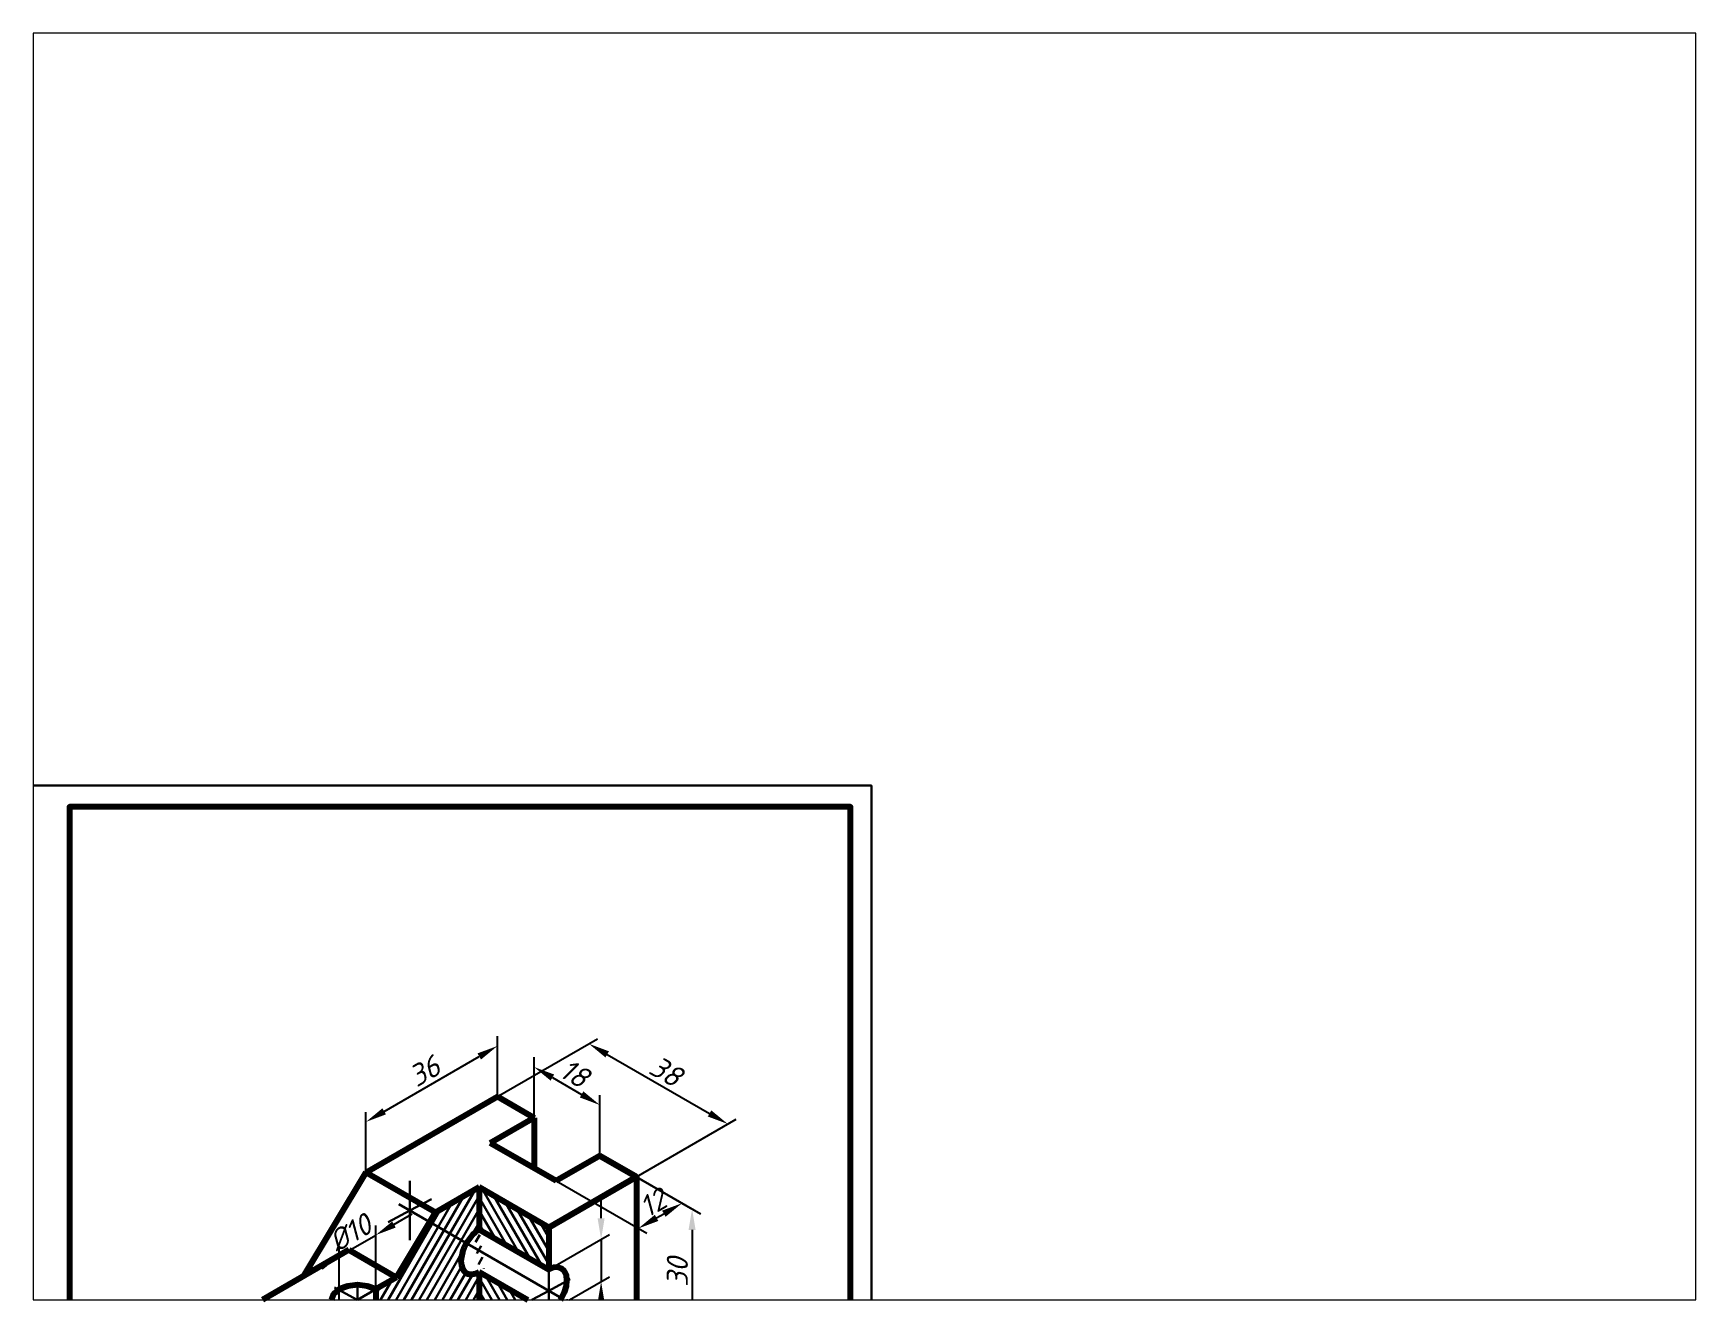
# Paper-space layout 'Layout1' of a CAD drawing. Header units: inches. Extents: x 1.05 to 9.45, y 0.8 to 7.2.
# The model-space entities are those that its viewports show. They can reach past a viewport. Long polylines and large blocks are cut down to what shows.
import ezdxf

# ---------------------------------------------------------------- set-up
doc = ezdxf.new("R2010")
doc.units = ezdxf.units.IN
doc.header["$MEASUREMENT"] = 0
doc.linetypes.add('ACAD_ISO04W100', pattern=[30, 24, -3, 0, -3])
for name, color, linetype, lineweight in [('axe', 130, 'ACAD_ISO04W100', 30), ('contur', 10, 'Continuous', 80), ('cote', 170, 'Continuous', 30), ('Harura', 6, 'Continuous', 30), ('subtire', 70, 'Continuous', 30), ('Text3.5', 7, 'Continuous', 35)]:
    doc.layers.add(name, color=color, linetype=linetype, lineweight=lineweight)
doc.styles.get("Standard").update_dxf_attribs({"font": 'isocpeur.ttf', "oblique": 15})
doc.dimstyles.new('Virsta', dxfattribs={"dimtxt": 5, "dimasz": 5, "dimexe": 2, "dimexo": 0, "dimgap": 1, "dimtad": 1, "dimtoh": 1, "dimdec": 0, "dimtxsty": 'Standard', "dimcen": 5, "dimadec": 0, "dimazin": 0, "dimtfac": 1, "dimtdec": 0, "dimtmove": 0, "dimatfit": 3, "dimldrblk": 'DOTSMALL', "dimfxl": 1, "dimarcsym": 0})
pattern_1 = [(120, (-125.697, -145.3961), (-1.374815, -0.79375), [])]

# ---------------------------------------------------------------- blocks, each defined once
blk = doc.blocks.new('*D30')
at = {"layer": 'cote', "color": 0, "lineweight": -2, "transparency": 16777216}
for p, q in [((26.72, 41.6), (26.72, 55.91)), ((31.05, 51.1), (37.98, 47.1)), ((42.31, 32.6), (42.31, 46.91))]:
    blk.add_line(p, q, dxfattribs=at)
at = {"layer": 'cote', "color": 0, "transparency": 16777216}
for points in [[(31.47, 51.83), (30.64, 50.38), (26.72, 53.6)], [(38.4, 47.83), (37.57, 46.38), (42.31, 44.6)]]:
    blk.add_solid(points, dxfattribs=at)
at = {"layer": 'Defpoints', "color": 0, "transparency": 16777216}
for p in [(42.31, 44.6), (26.72, 41.6), (42.31, 32.6)]:
    blk.add_point(p, dxfattribs=at)
at = {"layer": 'cote', "color": 0, "transparency": 16777216, "insert": (36.27, 52.13), "char_height": 5, "attachment_point": 5, "rotation": 330}
blk.add_mtext('18', dxfattribs=at)
blk = doc.blocks.new('_DotSmall')
at = {"color": 0, "linetype": 'ByBlock', "const_width": 0.5}
blk.add_lwpolyline([(-0.0625, 0, 1), (0.0625, 0, 1)], format="xyb", close=True, dxfattribs=at)
blk = doc.blocks.new('*D31')
at = {"layer": 'cote', "color": 0, "lineweight": -2, "transparency": 16777216}
for p, q in [((42.31, 32.6), (63.8, 20.2)), ((31.92, 26.6), (53.41, 14.2)), ((55.74, 17.85), (57.47, 18.85))]:
    blk.add_line(p, q, dxfattribs=at)
at = {"layer": 'cote', "color": 0, "transparency": 16777216}
for points in [[(57.05, 19.58), (57.88, 18.13), (61.8, 21.35)], [(55.32, 18.58), (56.15, 17.13), (51.41, 15.35)]]:
    blk.add_solid(points, dxfattribs=at)
at = {"layer": 'Defpoints', "color": 0, "transparency": 16777216}
for p in [(42.31, 32.6), (31.92, 26.6), (61.8, 21.35)]:
    blk.add_point(p, dxfattribs=at)
at = {"layer": 'cote', "color": 0, "transparency": 16777216, "insert": (54.85, 21.38), "char_height": 5, "attachment_point": 5, "rotation": 30}
blk.add_mtext('12', dxfattribs=at)
blk = doc.blocks.new('*D32')
at = {"layer": 'cote', "color": 0, "lineweight": -2, "transparency": 16777216}
for p, q in [((18.06, 46.6), (41.71, 60.26)), ((44.04, 56.6), (68.29, 42.6)), ((50.97, 27.6), (74.62, 41.26))]:
    blk.add_line(p, q, dxfattribs=at)
at = {"layer": 'cote', "color": 0, "transparency": 16777216}
for points in [[(44.46, 57.33), (43.63, 55.88), (39.71, 59.1)], [(68.71, 43.33), (67.88, 41.88), (72.62, 40.1)]]:
    blk.add_solid(points, dxfattribs=at)
at = {"layer": 'Defpoints', "color": 0, "transparency": 16777216}
for p in [(18.06, 46.6), (72.62, 40.1), (50.97, 27.6)]:
    blk.add_point(p, dxfattribs=at)
at = {"layer": 'cote', "color": 0, "transparency": 16777216, "insert": (57.92, 52.63), "char_height": 5, "attachment_point": 5, "rotation": 330}
blk.add_mtext('38', dxfattribs=at)
blk = doc.blocks.new('*D33')
at = {"layer": 'cote', "color": 0, "lineweight": -2, "transparency": 16777216}
for p, q in [((18.06, 46.6), (18.06, 60.91)), ((-8.78, 43.1), (13.73, 56.1)), ((-13.11, 28.6), (-13.11, 42.91))]:
    blk.add_line(p, q, dxfattribs=at)
at = {"layer": 'cote', "color": 0, "transparency": 16777216}
for points in [[(13.32, 56.83), (14.15, 55.38), (18.06, 58.6)], [(-9.2, 43.83), (-8.37, 42.38), (-13.11, 40.6)]]:
    blk.add_solid(points, dxfattribs=at)
at = {"layer": 'Defpoints', "color": 0, "transparency": 16777216}
for p in [(18.06, 58.6), (18.06, 46.6), (-13.11, 28.6)]:
    blk.add_point(p, dxfattribs=at)
at = {"layer": 'cote', "color": 0, "transparency": 16777216, "insert": (0.72, 52.63), "char_height": 5, "attachment_point": 5, "rotation": 30}
blk.add_mtext('36', dxfattribs=at)
blk = doc.blocks.new('*D34')
at = {"layer": 'cote', "color": 0, "lineweight": -2, "transparency": 16777216}
for p, q in [((50.97, -2.4), (64.16, -10.01)), ((57.79, -11.3), (-1.87, -44.92)), ((-17.4, -40.92), (-4.22, -48.53))]:
    blk.add_line(p, q, dxfattribs=at)
at = {"layer": 'cote', "color": 0, "transparency": 16777216}
for points in [[(57.38, -10.58), (58.2, -12.03), (62.15, -8.85)], [(-2.28, -44.19), (-1.46, -45.64), (-6.23, -47.37)]]:
    blk.add_solid(points, dxfattribs=at)
at = {"layer": 'Defpoints', "color": 0, "transparency": 16777216}
for p in [(50.97, -2.4), (-17.4, -40.92), (-6.23, -47.37)]:
    blk.add_point(p, dxfattribs=at)
at = {"layer": 'cote', "color": 0, "transparency": 16777216, "insert": (26.24, -25.06), "char_height": 5, "attachment_point": 5, "rotation": 29.3993}
blk.add_mtext('78', dxfattribs=at)
blk = doc.blocks.new('*D35')
at = {"layer": 'cote', "color": 0, "lineweight": -2, "transparency": 16777216}
for p, q in [((-10.8, 0.94), (-10.8, 16.09)), ((-6.47, 16.29), (-2.14, 18.79)), ((-19.46, 8.79), (-10.8, 13.79)), ((-19.46, -4.06), (-19.46, 11.09)), ((-23.79, 6.29), (-28.12, 3.79))]:
    blk.add_line(p, q, dxfattribs=at)
at = {"layer": 'cote', "color": 0, "transparency": 16777216}
for points in [[(-6.89, 17.01), (-6.06, 15.56), (-10.8, 13.79)], [(-24.21, 7.01), (-23.38, 5.56), (-19.46, 8.79)]]:
    blk.add_solid(points, dxfattribs=at)
at = {"layer": 'Defpoints', "color": 0, "transparency": 16777216}
for p in [(-10.8, 13.79), (-10.8, 0.94), (-19.46, -4.06)]:
    blk.add_point(p, dxfattribs=at)
at = {"layer": 'cote', "color": 0, "transparency": 16777216, "insert": (-16.88, 14.32), "char_height": 5, "attachment_point": 5, "rotation": 30}
blk.add_mtext('%%c10', dxfattribs=at)
blk = doc.blocks.new('*D36')
at = {"layer": 'cote', "color": 0, "lineweight": -2, "transparency": 16777216}
for p, q in [((42.6, 17.77), (42.6, 22.77)), ((30.19, 5.6), (44.6, 13.92)), ((42.6, 12.77), (42.6, 2.77)), ((30.19, -4.4), (44.6, 3.92)), ((42.6, -2.23), (42.6, -7.4)), ((42.6, -7.4), (30.76, -7.4))]:
    blk.add_line(p, q, dxfattribs=at)
at = {"layer": 'cote', "color": 0, "transparency": 16777216}
for points in [[(41.77, 17.77), (43.43, 17.77), (42.6, 12.77)], [(41.77, -2.23), (43.43, -2.23), (42.6, 2.77)]]:
    blk.add_solid(points, dxfattribs=at)
at = {"layer": 'Defpoints', "color": 0, "transparency": 16777216}
for p in [(30.19, 5.6), (42.6, 2.77), (30.19, -4.4)]:
    blk.add_point(p, dxfattribs=at)
at = {"layer": 'cote', "color": 0, "transparency": 16777216, "insert": (36.18, -3.9), "char_height": 5, "attachment_point": 5}
blk.add_mtext('%%c10', dxfattribs=at)
blk = doc.blocks.new('*D37')
at = {"layer": 'cote', "color": 0, "lineweight": -2, "transparency": 16777216}
for p, q in [((30.19, 0.6), (16.93, -6.47)), ((18.93, -10.4), (18.93, -15.4)), ((30.19, -14.4), (16.93, -21.47))]:
    blk.add_line(p, q, dxfattribs=at)
at = {"layer": 'cote', "color": 0, "transparency": 16777216}
for points in [[(18.1, -10.4), (19.76, -10.4), (18.93, -5.4)], [(18.1, -15.4), (19.76, -15.4), (18.93, -20.4)]]:
    blk.add_solid(points, dxfattribs=at)
at = {"layer": 'Defpoints', "color": 0, "transparency": 16777216}
for p in [(30.19, 0.6), (30.19, -14.4), (18.93, -20.4)]:
    blk.add_point(p, dxfattribs=at)
at = {"layer": 'cote', "color": 0, "transparency": 16777216, "insert": (15.43, -12.9), "char_height": 5, "attachment_point": 5, "rotation": 90}
blk.add_mtext('15', dxfattribs=at)
blk = doc.blocks.new('*D29')
at = {"layer": 'cote', "color": 0, "lineweight": -2, "transparency": 16777216}
for p, q in [((50.97, 27.6), (66.16, 18.84)), ((64.16, 14.99), (64.16, -5.01)), ((50.97, -2.4), (66.16, -11.16))]:
    blk.add_line(p, q, dxfattribs=at)
at = {"layer": 'cote', "color": 0, "transparency": 16777216}
for points in [[(63.32, 14.99), (64.99, 14.99), (64.16, 19.99)], [(63.32, -5.01), (64.99, -5.01), (64.16, -10.01)]]:
    blk.add_solid(points, dxfattribs=at)
at = {"layer": 'Defpoints', "color": 0, "transparency": 16777216}
for p in [(50.97, 27.6), (50.97, -2.4), (64.16, -10.01)]:
    blk.add_point(p, dxfattribs=at)
at = {"layer": 'cote', "color": 0, "transparency": 16777216, "insert": (60.66, 4.99), "char_height": 5, "attachment_point": 5, "rotation": 90}
blk.add_mtext('30', dxfattribs=at)

msp = doc.modelspace()

# ---------------------------------------------------------------- hatches: boundary and pattern name
at = {"layer": 'Harura'}
h = msp.add_hatch(dxfattribs=at)
h.set_pattern_fill('ANSI31', color=256, scale=0.5, angle=15, style=0)
h.set_pattern_definition([(60, (-125.697, -145.3961), (-1.374815, 0.79375), [])])
edge = h.paths.add_edge_path()
edge.add_line((13.73, 25.1), (3.34, 19.1))
edge.add_line((3.34, 19.1), (-5.9, 3.77))
edge.add_line((-5.9, 3.77), (-10.8, 0.94))
edge.add_line((-10.8, 0.94), (-10.8, -19.06))
edge.add_line((-10.8, -19.06), (13.73, -4.9))
edge.add_line((13.73, -4.9), (13.73, 5.1))
edge.add_ellipse((13.73, 10.1), major_axis=(-3.06, -5.3), ratio=0.57735, start_angle=225, end_angle=405, ccw=False)
edge.add_line((13.73, 15.1), (13.73, 25.1))
h = msp.add_hatch(dxfattribs=at)
h.set_pattern_fill('ANSI31', color=256, scale=0.5, angle=75, style=0)
h.set_pattern_definition(pattern_1)
h.paths.add_polyline_path([(30.19, 15.6), (13.73, 25.1), (13.73, 15.1), (30.19, 5.6)])
h = msp.add_hatch(dxfattribs=at)
h.set_pattern_fill('ANSI31', color=256, scale=0.5, angle=75, style=0)
h.set_pattern_definition(pattern_1)
h.paths.add_polyline_path([(13.73, 5.1), (30.19, -4.4), (30.19, -14.4), (13.73, -4.9)])

# ---------------------------------------------------------------- linework, layer by layer
at = {"layer": 'axe'}
for p, q in [((-2.72, 26.6), (-2.72, 12.6)), ((-5.32, 21.1), (32.79, -0.9)), ((-2.72, 19.6), (2.39, 22.33)), ((-7.84, 16.88), (-2.72, 19.6)), ((10.67, 11.87), (16.79, 8.34)), ((30.19, 7.6), (30.19, -6.4)), ((-21.2, -5.06), (-9.07, 1.94)), ((-15.13, -1.56), (-20.53, 1.34)), ((-15.13, 1.44), (-15.13, -24.56)), ((25.07, -2.12), (30.19, 0.6)), ((30.19, 0.6), (35.3, 3.33)), ((-9.74, -4.46), (-15.13, -1.56))]:
    msp.add_line(p, q, dxfattribs=at)
at = {"layer": 'contur'}
for p, q in [((-13.11, 28.6), (18.06, 46.6)), ((18.06, 46.6), (26.72, 41.6)), ((26.72, 41.6), (16.33, 35.6)), ((26.72, 41.6), (26.72, 29.6)), ((31.92, 26.6), (16.33, 35.6)), ((42.31, 32.6), (31.92, 26.6)), ((50.97, 27.6), (42.31, 32.6)), ((42.31, 32.6), (50.97, 27.6)), ((-13.11, 28.6), (-27.89, 4.07)), ((3.34, 19.1), (-13.11, 28.6)), ((30.19, 15.6), (50.97, 27.6)), ((50.97, 27.6), (30.19, 15.6)), ((50.97, 27.6), (50.97, -2.4)), ((13.73, 25.1), (3.34, 19.1)), ((30.19, 15.6), (13.73, 25.1)), ((13.73, 25.1), (13.73, 15.1)), ((-5.9, 3.77), (3.34, 19.1)), ((13.73, 15.1), (30.19, 5.6)), ((30.19, 15.6), (30.19, 5.6)), ((-17.16, 10.27), (-44.29, -5.4)), ((-17.16, 10.27), (-5.9, 3.77)), ((13.73, 5.1), (30.19, -4.4)), ((13.73, 5.1), (13.73, -4.9)), ((-5.9, 3.77), (-10.8, 0.94)), ((-10.8, 0.94), (-10.8, -19.06)), ((30.19, -14.4), (50.97, -2.4))]:
    msp.add_line(p, q, dxfattribs=at)
msp.add_lwpolyline([(-83.35, -171.73), (101.65, -171.73), (101.65, 115.27), (-83.35, 115.27)], close=True, dxfattribs=at)
for centre, major_axis, start_param, end_param in [((13.73, 10.1), (-3.06, -5.3), 3.926991, 7.068583), ((30.19, 0.6), (-3.06, -5.3), 0.785398, 3.926991), ((-15.13, -1.56), (-6.12, 0), 3.926991, 7.068583)]:
    msp.add_ellipse(centre, major_axis=major_axis, ratio=0.57735, start_param=start_param, end_param=end_param, dxfattribs=at)
at = {"layer": 'subtire'}
msp.add_lwpolyline([(-103.35, -176.73), (106.65, -176.73), (106.65, 120.27), (-103.35, 120.27)], close=True, dxfattribs=at)
at = {"layer": 'Text3.5'}
msp.add_line((18.06, 46.6), (26.72, 41.6), dxfattribs=at)

# ---------------------------------------------------------------- dimensions: what is measured, and where the dimension line sits
at = {"layer": 'cote'}
for p1, p2, distance, picture, middle in [((-13.11, 28.6), (18.06, 46.6), 10.39, '*D33', (0.72, 52.63)), ((18.06, 46.6), (50.97, 27.6), 21.65, '*D32', (57.92, 52.63)), ((26.72, 41.6), (42.31, 32.6), 10.39, '*D30', (36.27, 52.13)), ((31.92, 26.6), (42.31, 32.6), -19.49, '*D31', (54.85, 21.38)), ((50.97, 27.6), (50.97, -2.4), 13.19, '*D29', (60.66, 4.99)), ((30.19, 0.6), (30.19, -14.4), -11.26, '*D37', (15.43, -12.9)), ((50.97, -2.4), (-17.4, -40.92), 11.1, '*D34', (26.24, -25.06))]:
    dim = msp.add_aligned_dim(p1=p1, p2=p2, distance=distance, dimstyle='Virsta', dxfattribs=at)
    dim.commit()
    dim.dimension.update_dxf_attribs({"geometry": picture, "text_midpoint": middle})
for base, p1, p2, angle, picture, middle in [((-10.8, 13.79), (-19.46, -4.06), (-10.8, 0.94), 30, '*D35', (-15.13, 11.29)), ((42.6, 2.77), (30.19, 5.6), (30.19, -4.4), 270, '*D36', (36.18, -7.4))]:
    dim = msp.add_linear_dim(base=base, p1=p1, p2=p2, angle=angle, text='%%c<>', dimstyle='Virsta', dxfattribs=at)
    dim.commit()
    dim.dimension.update_dxf_attribs({"geometry": picture, "text_midpoint": middle, "dimtype": 161})

psp = doc.layouts.get("Layout1")

# ---------------------------------------------------------------- viewports
at = {"layer": '0'}
psp.add_viewport(center=(5.25, 4), size=(8.4, 6.4), view_center_point=(105, 148.5), view_height=300.07772, dxfattribs=at)

doc.saveas('drawing.dxf')
